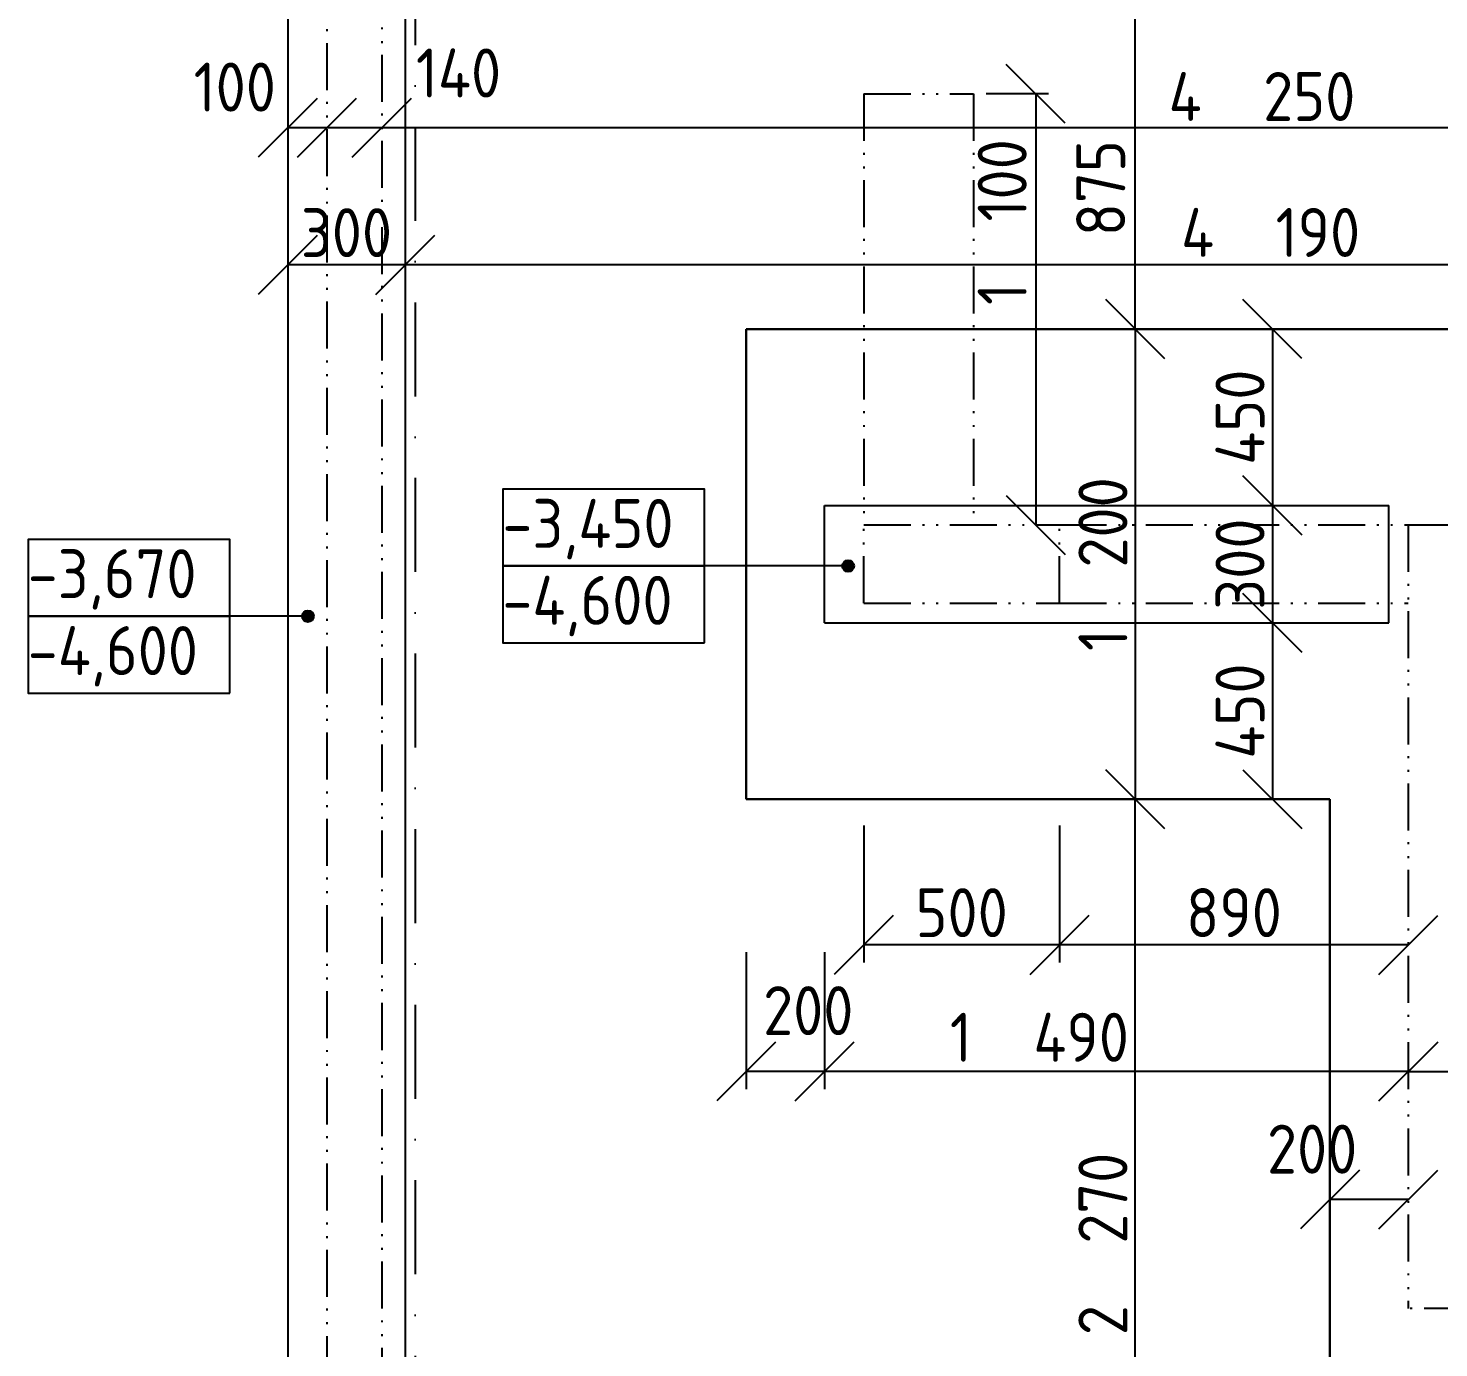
# Model space of a CAD drawing. Extents: x 4511820 to 5180432, y -1526536 to -944957.
# Drawn here: x 5035069 to 5038669, y -1471108 to -1467740 of the extents above; entities that cross this region are included whole.
import ezdxf

# ---------------------------------------------------------------- set-up
doc = ezdxf.new("R2010")
doc.units = 0
doc.header["$MEASUREMENT"] = 0
doc.linetypes.add('ACAD_ISO12W100', pattern=[22, 12, -3, 0.5, -3, 0.5, -3])
doc.linetypes.add('BODKOCIARKOVANA_3', pattern=[5.6, 3, -1.3, 0, -1.3])
doc.layers.get('0').update_dxf_attribs({"linetype": 'CONTINUOUS'})
doc.layers.get('Defpoints').update_dxf_attribs({"color": 61, "linetype": 'CONTINUOUS'})
for name, color, linetype in [('KÓTY', 4, 'CONTINUOUS'), ('MÚRY', 1, 'CONTINUOUS'), ('osi', 253, 'CONTINUOUS'), ('TENKÁ', 7, 'CONTINUOUS')]:
    doc.layers.add(name, color=color, linetype=linetype)
doc.styles.add('STYLE1', font='isocp.shx')
doc.dimstyles.new('STANDARD-50', dxfattribs={"dimtxt": 125, "dimasz": 150, "dimexe": 10, "dimexo": 200, "dimgap": 20, "dimtad": 1, "dimdsep": 46, "dimlunit": 6, "dimtxsty": 'STYLE1', "dimblk1": 'OBLIQUE', "dimblk2": 'OBLIQUE', "dimsah": 1, "dimcen": 2.5, "dimse1": 1, "dimse2": 1, "dimadec": 0, "dimazin": 0, "dimtfac": 1, "dimtmove": 1, "dimatfit": 3, "dimldrblk": 'OBLIQUE', "dimfxl": 1, "dimtolj": 1, "dimtzin": 0, "dimarcsym": 0})

# ---------------------------------------------------------------- blocks, each defined once
blk = doc.blocks.new('_OBLIQUE')
at = {"color": 0, "linetype": 'ByBlock'}
blk.add_line((-0.5, -0.5), (0.5, 0.5), dxfattribs=at)
blk = doc.blocks.new('*D43265')
at = {"layer": 'Defpoints', "color": 0}
for p in [(5038591, -1470403), (5040741, -1470403), (5040741, -1470403)]:
    blk.add_point(p, dxfattribs=at)
at = {"layer": 'KÓTY', "color": 0, "lineweight": -2}
blk.add_line((5038591, -1470403), (5040741, -1470403), dxfattribs=at)
at = {"layer": 'KÓTY', "color": 0, "linetype": 'ByBlock', "lineweight": -2, "xscale": 150, "yscale": 150, "zscale": 150, "rotation": 180}
blk.add_blockref('_OBLIQUE', (5038591, -1470403), dxfattribs=at)
at = {"layer": 'KÓTY', "color": 0, "linetype": 'ByBlock', "lineweight": -2, "xscale": 150, "yscale": 150, "zscale": 150}
blk.add_blockref('_OBLIQUE', (5040741, -1470403), dxfattribs=at)
at = {"layer": 'KÓTY', "color": 0, "insert": (5039666, -1470320.5), "char_height": 125, "attachment_point": 5, "style": 'STYLE1'}
blk.add_mtext('\\A1;2ﾠ150', dxfattribs=at)
blk = doc.blocks.new('*D43275')
at = {"layer": 'Defpoints', "color": 0}
for p in [(5038591, -1468958), (5039063.5, -1468958), (5038591, -1469008)]:
    blk.add_point(p, dxfattribs=at)
at = {"layer": 'KÓTY', "color": 0, "lineweight": -2}
blk.add_line((5039063.5, -1469008), (5039063.5, -1468958), dxfattribs=at)
at = {"layer": 'KÓTY', "color": 0, "linetype": 'ByBlock', "lineweight": -2, "xscale": 150, "yscale": 150, "zscale": 150}
for p, rotation in [((5039063.5, -1468958), 90), ((5039063.5, -1469008), 270)]:
    blk.add_blockref('_OBLIQUE', p, dxfattribs=dict(at, rotation=rotation))
at = {"layer": 'KÓTY', "color": 0, "insert": (5038961.5, -1468853), "char_height": 125, "attachment_point": 5, "rotation": 90, "style": 'STYLE1'}
blk.add_mtext('\\A1;50', dxfattribs=at)
blk = doc.blocks.new('*D43276')
at = {"layer": 'Defpoints', "color": 0}
for p in [(5036901, -1468508), (5036901, -1469708), (5037894, -1469708)]:
    blk.add_point(p, dxfattribs=at)
at = {"layer": 'KÓTY', "color": 0, "lineweight": -2}
blk.add_line((5037894, -1468508), (5037894, -1469708), dxfattribs=at)
at = {"layer": 'KÓTY', "color": 0, "linetype": 'ByBlock', "lineweight": -2, "xscale": 150, "yscale": 150, "zscale": 150}
for p, rotation in [((5037894, -1468508), 90), ((5037894, -1469708), 270)]:
    blk.add_blockref('_OBLIQUE', p, dxfattribs=dict(at, rotation=rotation))
at = {"layer": 'KÓTY', "color": 0, "insert": (5037811.5, -1469108), "char_height": 125, "attachment_point": 5, "rotation": 90, "style": 'STYLE1'}
blk.add_mtext('\\A1;1ﾠ200', dxfattribs=at)
blk = doc.blocks.new('*D43280')
at = {"layer": 'Defpoints', "color": 0}
for p in [(5036031, -1468344.5), (5036031, -1468508), (5040221, -1468508)]:
    blk.add_point(p, dxfattribs=at)
at = {"layer": 'KÓTY', "color": 0, "lineweight": -2}
blk.add_line((5040221, -1468344.5), (5036031, -1468344.5), dxfattribs=at)
at = {"layer": 'KÓTY', "color": 0, "linetype": 'ByBlock', "lineweight": -2, "xscale": 150, "yscale": 150, "zscale": 150, "rotation": 180}
blk.add_blockref('_OBLIQUE', (5036031, -1468344.5), dxfattribs=at)
at = {"layer": 'KÓTY', "color": 0, "linetype": 'ByBlock', "lineweight": -2, "xscale": 150, "yscale": 150, "zscale": 150}
blk.add_blockref('_OBLIQUE', (5040221, -1468344.5), dxfattribs=at)
at = {"layer": 'KÓTY', "color": 0, "insert": (5038239.5, -1468261.5), "char_height": 125, "attachment_point": 5, "style": 'STYLE1'}
blk.add_mtext('\\A1;4ﾠ190', dxfattribs=at)
blk = doc.blocks.new('*D43287')
at = {"layer": 'Defpoints', "color": 0}
for p in [(5036901, -1469708), (5038391, -1471208), (5036901, -1471512.5)]:
    blk.add_point(p, dxfattribs=at)
at = {"layer": 'KÓTY', "color": 0, "lineweight": -2}
blk.add_line((5038391, -1471512.5), (5036901, -1471512.5), dxfattribs=at)
at = {"layer": 'KÓTY', "color": 0, "linetype": 'ByBlock', "lineweight": -2, "xscale": 150, "yscale": 150, "zscale": 150, "rotation": 180}
blk.add_blockref('_OBLIQUE', (5036901, -1471512.5), dxfattribs=at)
at = {"layer": 'KÓTY', "color": 0, "linetype": 'ByBlock', "lineweight": -2, "xscale": 150, "yscale": 150, "zscale": 150}
blk.add_blockref('_OBLIQUE', (5038391, -1471512.5), dxfattribs=at)
at = {"layer": 'KÓTY', "color": 0, "insert": (5037646, -1471430), "char_height": 125, "attachment_point": 5, "style": 'STYLE1'}
blk.add_mtext('\\A1;1ﾠ490', dxfattribs=at)
blk = doc.blocks.new('*D43296')
at = {"layer": 'Defpoints', "color": 0}
for p in [(5035971, -1467994.5), (5035971, -1468508), (5040221, -1468508)]:
    blk.add_point(p, dxfattribs=at)
at = {"layer": 'KÓTY', "color": 0, "lineweight": -2}
blk.add_line((5040221, -1467994.5), (5035971, -1467994.5), dxfattribs=at)
at = {"layer": 'KÓTY', "color": 0, "linetype": 'ByBlock', "lineweight": -2, "xscale": 150, "yscale": 150, "zscale": 150, "rotation": 180}
blk.add_blockref('_OBLIQUE', (5035971, -1467994.5), dxfattribs=at)
at = {"layer": 'KÓTY', "color": 0, "linetype": 'ByBlock', "lineweight": -2, "xscale": 150, "yscale": 150, "zscale": 150}
blk.add_blockref('_OBLIQUE', (5040221, -1467994.5), dxfattribs=at)
at = {"layer": 'KÓTY', "color": 0, "insert": (5038217.5, -1467914.5), "char_height": 125, "attachment_point": 5, "style": 'STYLE1'}
blk.add_mtext('\\A1;4ﾠ250', dxfattribs=at)
blk = doc.blocks.new('*D43297')
at = {"layer": 'Defpoints', "color": 0}
for p in [(5037894, -1468508), (5037894, -1468958), (5038244, -1468958)]:
    blk.add_point(p, dxfattribs=at)
at = {"layer": 'KÓTY', "color": 0, "lineweight": -2}
blk.add_line((5038244, -1468508), (5038244, -1468958), dxfattribs=at)
at = {"layer": 'KÓTY', "color": 0, "linetype": 'ByBlock', "lineweight": -2, "xscale": 150, "yscale": 150, "zscale": 150}
for p, rotation in [((5038244, -1468508), 90), ((5038244, -1468958), 270)]:
    blk.add_blockref('_OBLIQUE', p, dxfattribs=dict(at, rotation=rotation))
at = {"layer": 'KÓTY', "color": 0, "insert": (5038161.5, -1468733), "char_height": 125, "attachment_point": 5, "rotation": 90, "style": 'STYLE1'}
blk.add_mtext('\\A1;450', dxfattribs=at)
blk = doc.blocks.new('*D43298')
at = {"layer": 'Defpoints', "color": 0}
for p in [(5038244, -1468958), (5038244, -1469258), (5038244, -1469258)]:
    blk.add_point(p, dxfattribs=at)
at = {"layer": 'KÓTY', "color": 0, "lineweight": -2}
blk.add_line((5038244, -1468958), (5038244, -1469258), dxfattribs=at)
at = {"layer": 'KÓTY', "color": 0, "linetype": 'ByBlock', "lineweight": -2, "xscale": 150, "yscale": 150, "zscale": 150}
for p, rotation in [((5038244, -1468958), 90), ((5038244, -1469258), 270)]:
    blk.add_blockref('_OBLIQUE', p, dxfattribs=dict(at, rotation=rotation))
at = {"layer": 'KÓTY', "color": 0, "insert": (5038161.5, -1469108), "char_height": 125, "attachment_point": 5, "rotation": 90, "style": 'STYLE1'}
blk.add_mtext('\\A1;300', dxfattribs=at)
blk = doc.blocks.new('*D43299')
at = {"layer": 'Defpoints', "color": 0}
for p in [(5038244, -1469258), (5038244, -1469708), (5038244, -1469708)]:
    blk.add_point(p, dxfattribs=at)
at = {"layer": 'KÓTY', "color": 0, "lineweight": -2}
blk.add_line((5038244, -1469258), (5038244, -1469708), dxfattribs=at)
at = {"layer": 'KÓTY', "color": 0, "linetype": 'ByBlock', "lineweight": -2, "xscale": 150, "yscale": 150, "zscale": 150}
for p, rotation in [((5038244, -1469258), 90), ((5038244, -1469708), 270)]:
    blk.add_blockref('_OBLIQUE', p, dxfattribs=dict(at, rotation=rotation))
at = {"layer": 'KÓTY', "color": 0, "insert": (5038161.5, -1469483), "char_height": 125, "attachment_point": 5, "rotation": 90, "style": 'STYLE1'}
blk.add_mtext('\\A1;450', dxfattribs=at)
blk = doc.blocks.new('*D43300')
at = {"layer": 'Defpoints', "color": 0}
for p in [(5037101, -1469258), (5038591, -1469258), (5037101, -1470403)]:
    blk.add_point(p, dxfattribs=at)
at = {"layer": 'KÓTY', "color": 0, "lineweight": -2}
blk.add_line((5038591, -1470403), (5037101, -1470403), dxfattribs=at)
at = {"layer": 'KÓTY', "color": 0, "linetype": 'ByBlock', "lineweight": -2, "xscale": 150, "yscale": 150, "zscale": 150, "rotation": 180}
blk.add_blockref('_OBLIQUE', (5037101, -1470403), dxfattribs=at)
at = {"layer": 'KÓTY', "color": 0, "linetype": 'ByBlock', "lineweight": -2, "xscale": 150, "yscale": 150, "zscale": 150}
blk.add_blockref('_OBLIQUE', (5038591, -1470403), dxfattribs=at)
at = {"layer": 'KÓTY', "color": 0, "insert": (5037649.5, -1470315.5), "char_height": 125, "attachment_point": 5, "style": 'STYLE1'}
blk.add_mtext('\\A1;1ﾠ490', dxfattribs=at)
blk = doc.blocks.new('*D43301')
at = {"layer": 'Defpoints', "color": 0}
for p in [(5036901, -1469258), (5037101, -1469258), (5036901, -1470403)]:
    blk.add_point(p, dxfattribs=at)
at = {"layer": 'KÓTY', "color": 0, "lineweight": -2}
blk.add_line((5037101, -1470403), (5036901, -1470403), dxfattribs=at)
at = {"layer": 'KÓTY', "color": 0, "linetype": 'ByBlock', "lineweight": -2, "xscale": 150, "yscale": 150, "zscale": 150, "rotation": 180}
blk.add_blockref('_OBLIQUE', (5036901, -1470403), dxfattribs=at)
at = {"layer": 'KÓTY', "color": 0, "linetype": 'ByBlock', "lineweight": -2, "xscale": 150, "yscale": 150, "zscale": 150}
blk.add_blockref('_OBLIQUE', (5037101, -1470403), dxfattribs=at)
at = {"layer": 'KÓTY', "color": 0, "insert": (5037059.5, -1470247.5), "char_height": 125, "attachment_point": 5, "style": 'STYLE1'}
blk.add_mtext('\\A1;200', dxfattribs=at)
blk = doc.blocks.new('*D43302')
at = {"layer": 'Defpoints', "color": 0}
for p in [(5037201, -1469208), (5037701, -1469208), (5037201, -1470080)]:
    blk.add_point(p, dxfattribs=at)
at = {"layer": 'KÓTY', "color": 0, "lineweight": -2}
blk.add_line((5037701, -1470080), (5037201, -1470080), dxfattribs=at)
at = {"layer": 'KÓTY', "color": 0, "linetype": 'ByBlock', "lineweight": -2, "xscale": 150, "yscale": 150, "zscale": 150, "rotation": 180}
blk.add_blockref('_OBLIQUE', (5037201, -1470080), dxfattribs=at)
at = {"layer": 'KÓTY', "color": 0, "linetype": 'ByBlock', "lineweight": -2, "xscale": 150, "yscale": 150, "zscale": 150}
blk.add_blockref('_OBLIQUE', (5037701, -1470080), dxfattribs=at)
at = {"layer": 'KÓTY', "color": 0, "insert": (5037451, -1469997.5), "char_height": 125, "attachment_point": 5, "style": 'STYLE1'}
blk.add_mtext('\\A1;500', dxfattribs=at)
blk = doc.blocks.new('*D43303')
at = {"layer": 'Defpoints', "color": 0}
for p in [(5037701, -1469208), (5038591, -1469208), (5037701, -1470080)]:
    blk.add_point(p, dxfattribs=at)
at = {"layer": 'KÓTY', "color": 0, "lineweight": -2}
blk.add_line((5038591, -1470080), (5037701, -1470080), dxfattribs=at)
at = {"layer": 'KÓTY', "color": 0, "linetype": 'ByBlock', "lineweight": -2, "xscale": 150, "yscale": 150, "zscale": 150, "rotation": 180}
blk.add_blockref('_OBLIQUE', (5037701, -1470080), dxfattribs=at)
at = {"layer": 'KÓTY', "color": 0, "linetype": 'ByBlock', "lineweight": -2, "xscale": 150, "yscale": 150, "zscale": 150}
blk.add_blockref('_OBLIQUE', (5038591, -1470080), dxfattribs=at)
at = {"layer": 'KÓTY', "color": 0, "insert": (5038146, -1469997.5), "char_height": 125, "attachment_point": 5, "style": 'STYLE1'}
blk.add_mtext('\\A1;890', dxfattribs=at)
blk = doc.blocks.new('*D43304')
at = {"layer": 'Defpoints', "color": 0}
for p in [(5038391, -1470729.5), (5038391, -1471008), (5038591, -1471008)]:
    blk.add_point(p, dxfattribs=at)
at = {"layer": 'KÓTY', "color": 0, "lineweight": -2}
blk.add_line((5038591, -1470729.5), (5038391, -1470729.5), dxfattribs=at)
at = {"layer": 'KÓTY', "color": 0, "linetype": 'ByBlock', "lineweight": -2, "xscale": 150, "yscale": 150, "zscale": 150, "rotation": 180}
blk.add_blockref('_OBLIQUE', (5038391, -1470729.5), dxfattribs=at)
at = {"layer": 'KÓTY', "color": 0, "linetype": 'ByBlock', "lineweight": -2, "xscale": 150, "yscale": 150, "zscale": 150}
blk.add_blockref('_OBLIQUE', (5038591, -1470729.5), dxfattribs=at)
at = {"layer": 'KÓTY', "color": 0, "insert": (5038345.5, -1470601), "char_height": 125, "attachment_point": 5, "style": 'STYLE1'}
blk.add_mtext('\\A1;200', dxfattribs=at)
blk = doc.blocks.new('*D43306')
at = {"layer": 'Defpoints', "color": 0}
for p in [(5037481, -1467908), (5037481, -1469008), (5037640, -1469008)]:
    blk.add_point(p, dxfattribs=at)
at = {"layer": 'KÓTY', "color": 0, "lineweight": -2}
blk.add_line((5037640, -1467908), (5037640, -1469008), dxfattribs=at)
at = {"layer": 'KÓTY', "color": 0, "linetype": 'ByBlock', "lineweight": -2, "xscale": 150, "yscale": 150, "zscale": 150}
for p, rotation in [((5037640, -1467908), 90), ((5037640, -1469008), 270)]:
    blk.add_blockref('_OBLIQUE', p, dxfattribs=dict(at, rotation=rotation))
at = {"layer": 'KÓTY', "color": 0, "insert": (5037554.5, -1468235), "char_height": 125, "attachment_point": 5, "rotation": 90, "style": 'STYLE1'}
blk.add_mtext('\\A1;1ﾠ100', dxfattribs=at)
blk = doc.blocks.new('*D43363')
at = {"layer": 'Defpoints', "color": 0}
for p in [(5036551, -1467633), (5037894, -1467633), (5036551, -1468508)]:
    blk.add_point(p, dxfattribs=at)
at = {"layer": 'KÓTY', "color": 0, "lineweight": -2}
blk.add_line((5037894, -1468508), (5037894, -1467633), dxfattribs=at)
at = {"layer": 'KÓTY', "color": 0, "linetype": 'ByBlock', "lineweight": -2, "xscale": 150, "yscale": 150, "zscale": 150}
for p, rotation in [((5037894, -1467633), 90), ((5037894, -1468508), 270)]:
    blk.add_blockref('_OBLIQUE', p, dxfattribs=dict(at, rotation=rotation))
at = {"layer": 'KÓTY', "color": 0, "insert": (5037806, -1468148.5), "char_height": 125, "attachment_point": 5, "rotation": 90, "style": 'STYLE1'}
blk.add_mtext('\\A1;875', dxfattribs=at)
blk = doc.blocks.new('*D43364')
at = {"layer": 'Defpoints', "color": 0}
for p in [(5035831, -1467994.5), (5035831, -1467994.5), (5035971, -1467994.5)]:
    blk.add_point(p, dxfattribs=at)
at = {"layer": 'KÓTY', "color": 0, "lineweight": -2}
blk.add_line((5035971, -1467994.5), (5035831, -1467994.5), dxfattribs=at)
at = {"layer": 'KÓTY', "color": 0, "linetype": 'ByBlock', "lineweight": -2, "xscale": 150, "yscale": 150, "zscale": 150, "rotation": 180}
blk.add_blockref('_OBLIQUE', (5035831, -1467994.5), dxfattribs=at)
at = {"layer": 'KÓTY', "color": 0, "linetype": 'ByBlock', "lineweight": -2, "xscale": 150, "yscale": 150, "zscale": 150}
blk.add_blockref('_OBLIQUE', (5035971, -1467994.5), dxfattribs=at)
at = {"layer": 'KÓTY', "color": 0, "insert": (5036167, -1467854.5), "char_height": 125, "attachment_point": 5, "style": 'STYLE1'}
blk.add_mtext('\\A1;140', dxfattribs=at)
blk = doc.blocks.new('*D43365')
at = {"layer": 'Defpoints', "color": 0}
for p in [(5035731, -1467994.5), (5035731, -1467994.5), (5035831, -1467994.5)]:
    blk.add_point(p, dxfattribs=at)
at = {"layer": 'KÓTY', "color": 0, "lineweight": -2}
blk.add_line((5035831, -1467994.5), (5035731, -1467994.5), dxfattribs=at)
at = {"layer": 'KÓTY', "color": 0, "linetype": 'ByBlock', "lineweight": -2, "xscale": 150, "yscale": 150, "zscale": 150, "rotation": 180}
blk.add_blockref('_OBLIQUE', (5035731, -1467994.5), dxfattribs=at)
at = {"layer": 'KÓTY', "color": 0, "linetype": 'ByBlock', "lineweight": -2, "xscale": 150, "yscale": 150, "zscale": 150}
blk.add_blockref('_OBLIQUE', (5035831, -1467994.5), dxfattribs=at)
at = {"layer": 'KÓTY', "color": 0, "insert": (5035596, -1467890.5), "char_height": 125, "attachment_point": 5, "style": 'STYLE1'}
blk.add_mtext('\\A1;100', dxfattribs=at)
blk = doc.blocks.new('*D43366')
at = {"layer": 'Defpoints', "color": 0}
for p in [(5035731, -1468344.5), (5035731, -1468344.5), (5036031, -1468344.5)]:
    blk.add_point(p, dxfattribs=at)
at = {"layer": 'KÓTY', "color": 0, "lineweight": -2}
blk.add_line((5036031, -1468344.5), (5035731, -1468344.5), dxfattribs=at)
at = {"layer": 'KÓTY', "color": 0, "linetype": 'ByBlock', "lineweight": -2, "xscale": 150, "yscale": 150, "zscale": 150, "rotation": 180}
blk.add_blockref('_OBLIQUE', (5035731, -1468344.5), dxfattribs=at)
at = {"layer": 'KÓTY', "color": 0, "linetype": 'ByBlock', "lineweight": -2, "xscale": 150, "yscale": 150, "zscale": 150}
blk.add_blockref('_OBLIQUE', (5036031, -1468344.5), dxfattribs=at)
at = {"layer": 'KÓTY', "color": 0, "insert": (5035881, -1468262), "char_height": 125, "attachment_point": 5, "style": 'STYLE1'}
blk.add_mtext('\\A1;300', dxfattribs=at)
blk = doc.blocks.new('*D43384')
at = {"layer": 'Defpoints', "color": 0}
for p in [(5036901, -1469708), (5037894, -1469708), (5037156, -1471978)]:
    blk.add_point(p, dxfattribs=at)
at = {"layer": 'KÓTY', "color": 0, "lineweight": -2}
blk.add_line((5037894, -1471978), (5037894, -1469708), dxfattribs=at)
at = {"layer": 'KÓTY', "color": 0, "linetype": 'ByBlock', "lineweight": -2, "xscale": 150, "yscale": 150, "zscale": 150}
for p, rotation in [((5037894, -1469708), 90), ((5037894, -1471978), 270)]:
    blk.add_blockref('_OBLIQUE', p, dxfattribs=dict(at, rotation=rotation))
at = {"layer": 'KÓTY', "color": 0, "insert": (5037811.5, -1470843), "char_height": 125, "attachment_point": 5, "rotation": 90, "style": 'STYLE1'}
blk.add_mtext('\\A1;2ﾠ270', dxfattribs=at)

msp = doc.modelspace()

# ---------------------------------------------------------------- hatches: boundary and pattern name
at = {"layer": 'KÓTY', "ltscale": 0.25}
for points in [[(5037146.407, -1469112.684, -1), (5037176.407, -1469112.684, -1)], [(5035782.632, -1469225.954, -1), (5035782.632, -1469255.954, -1)]]:
    msp.add_hatch(color=256, dxfattribs=at).paths.add_polyline_path(points)

# ---------------------------------------------------------------- linework, layer by layer
at = {"layer": 'KÓTY'}
for p, q in [((5037673, -1467908), (5037514, -1467908)), ((5037176.407, -1469112.684), (5036794.657, -1469112.684)), ((5035782.632, -1469240.954), (5035583.448, -1469240.954)), ((5037201, -1469775.097), (5037201, -1470125.097)), ((5037701, -1469775.097), (5037701, -1470125.097)), ((5036901, -1470098.097), (5036901, -1470448.097)), ((5037101, -1470098.097), (5037101, -1470448.097))]:
    msp.add_line(p, q, dxfattribs=at)
at = {"layer": 'KÓTY', "ltscale": 0.25}
for centre in [(5037161.407, -1469112.684), (5035782.632, -1469240.954)]:
    msp.add_circle(centre, 15, dxfattribs=at)
at = {"layer": 'MÚRY', "linetype": 'Continuous', "lineweight": 30}
for p, q in [((5036901, -1469708), (5036901, -1468508)), ((5036901, -1468508), (5040221, -1468508)), ((5036901, -1469708), (5038391, -1469708)), ((5038391, -1471208), (5038391, -1469708))]:
    msp.add_line(p, q, dxfattribs=at)
at = {"layer": 'osi', "linetype": 'BODKOCIARKOVANA_3', "ltscale": 80}
msp.add_line((5036056, -1463510.809), (5036056, -1502135.094), dxfattribs=at)
at = {"layer": 'TENKÁ', "color": 40, "linetype": 'ACAD_ISO12W100', "ltscale": 10}
for p, q in [((5035831, -1466458), (5035831, -1472828)), ((5035971, -1466708), (5035971, -1472828)), ((5037201, -1467908), (5037481, -1467908)), ((5037201, -1467908), (5037201, -1469008)), ((5037481, -1467908), (5037481, -1469008)), ((5037201, -1469008), (5037701, -1469008)), ((5037201, -1469208), (5037201, -1469008)), ((5037701, -1469208), (5037701, -1469008)), ((5037701, -1469008), (5038591, -1469008)), ((5038591, -1469008), (5040541, -1469008)), ((5038591, -1469008), (5038591, -1471008)), ((5037201, -1469208), (5037701, -1469208)), ((5037701, -1469208), (5038591, -1469208)), ((5039631, -1471008), (5038591, -1471008))]:
    msp.add_line(p, q, dxfattribs=at)
at = {"layer": 'TENKÁ'}
for p, q in [((5035731, -1466808), (5035731, -1472728)), ((5036031, -1466808), (5036031, -1472728)), ((5037101, -1469258), (5037101, -1468958)), ((5037101, -1468958), (5038541, -1468958)), ((5038541, -1469258), (5038541, -1468958)), ((5037101, -1469258), (5038541, -1469258))]:
    msp.add_line(p, q, dxfattribs=at)
at = {"layer": 'TENKÁ', "ltscale": 0.25}
for points in [[(5036794.657, -1469112.684), (5036794.657, -1468916.434), (5036280.025, -1468916.434), (5036280.025, -1469112.684)], [(5035583.448, -1469240.954), (5035583.448, -1469044.704), (5035068.816, -1469044.704), (5035068.816, -1469240.954)], [(5036794.657, -1469308.934), (5036794.657, -1469112.684), (5036280.025, -1469112.684), (5036280.025, -1469308.934)], [(5035583.448, -1469437.204), (5035583.448, -1469240.954), (5035068.816, -1469240.954), (5035068.816, -1469437.204)]]:
    msp.add_lwpolyline(points, close=True, dxfattribs=at)

# ---------------------------------------------------------------- texts
at = {"layer": 'TENKÁ', "ltscale": 0.25, "style": 'STYLE1'}
for s, p in [('-3,450', (5036278.914, -1469066.635)), ('-3,670', (5035067.705, -1469194.905)), ('-4,600', (5036278.914, -1469262.885)), ('-4,600', (5035067.705, -1469391.155))]:
    msp.add_text(s, height=125, dxfattribs=at).set_placement(p)

# ---------------------------------------------------------------- dimensions: what is measured, and where the dimension line sits
at = {"layer": 'KÓTY'}
for base, p1, p2, angle, picture, middle in [((5037894, -1467633), (5036551, -1468508), (5036551, -1467633), 90, '*D43363', (5037888.5, -1468148.5)), ((5037640, -1469008), (5037481, -1467908), (5037481, -1469008), 270, '*D43306', (5037637, -1468235)), ((5039063.5, -1468958), (5038591, -1469008), (5038591, -1468958), 270, '*D43275', (5039044, -1468853))]:
    dim = msp.add_linear_dim(base=base, p1=p1, p2=p2, angle=angle, dimstyle='STANDARD-50', override={"dimtxsty": 'STYLE1', "dimldrblk": 'OBLIQUE'}, dxfattribs=at)
    dim.commit()
    dim.dimension.update_dxf_attribs({"geometry": picture, "text_midpoint": middle, "dimtype": 160})
for base, p1, p2, picture, middle in [((5035831, -1467994.5), (5035971, -1467994.5), (5035831, -1467994.5), '*D43364', (5036167, -1467937)), ((5035731, -1467994.5), (5035831, -1467994.5), (5035731, -1467994.5), '*D43365', (5035596, -1467973)), ((5035971, -1467994.5), (5040221, -1468508), (5035971, -1468508), '*D43296', (5038217.5, -1467997)), ((5036031, -1468344.5), (5040221, -1468508), (5036031, -1468508), '*D43280', (5038239.5, -1468344)), ((5036901, -1470403), (5037101, -1469258), (5036901, -1469258), '*D43301', (5037059.5, -1470330)), ((5037101, -1470403), (5038591, -1469258), (5037101, -1469258), '*D43300', (5037649.5, -1470398)), ((5038391, -1470729.5), (5038591, -1471008), (5038391, -1471008), '*D43304', (5038345.5, -1470683.5))]:
    dim = msp.add_linear_dim(base=base, p1=p1, p2=p2, dimstyle='STANDARD-50', override={"dimtxsty": 'STYLE1', "dimldrblk": 'OBLIQUE'}, dxfattribs=at)
    dim.commit()
    dim.dimension.update_dxf_attribs({"geometry": picture, "text_midpoint": middle, "dimtype": 160})
for base, p1, p2, picture, middle in [((5035731, -1468344.5), (5036031, -1468344.5), (5035731, -1468344.5), '*D43366', (5035881, -1468262)), ((5037201, -1470080), (5037701, -1469208), (5037201, -1469208), '*D43302', (5037451, -1469997.5)), ((5037701, -1470080), (5038591, -1469208), (5037701, -1469208), '*D43303', (5038146, -1469997.5)), ((5036901, -1471512.5), (5038391, -1471208), (5036901, -1469708), '*D43287', (5037646, -1471429.957)), ((5040741, -1470403), (5038591, -1470403), (5040741, -1470403), '*D43265', (5039666, -1470320.457))]:
    dim = msp.add_linear_dim(base=base, p1=p1, p2=p2, dimstyle='STANDARD-50', override={"dimtxsty": 'STYLE1', "dimldrblk": 'OBLIQUE'}, dxfattribs=at)
    dim.commit()
    dim.dimension.update_dxf_attribs({"geometry": picture, "text_midpoint": middle})
for base, p1, p2, angle, picture, middle in [((5037894, -1469708), (5036901, -1468508), (5036901, -1469708), 270, '*D43276', (5037811.457, -1469108)), ((5038244, -1468958), (5037894, -1468508), (5037894, -1468958), 270, '*D43297', (5038161.5, -1468733)), ((5038244, -1469258), (5038244, -1468958), (5038244, -1469258), 270, '*D43298', (5038161.5, -1469108)), ((5038244, -1469708), (5038244, -1469258), (5038244, -1469708), 270, '*D43299', (5038161.5, -1469483)), ((5037894, -1469708), (5037156, -1471978), (5036901, -1469708), 90, '*D43384', (5037811.457, -1470843))]:
    dim = msp.add_linear_dim(base=base, p1=p1, p2=p2, angle=angle, dimstyle='STANDARD-50', override={"dimtxsty": 'STYLE1', "dimldrblk": 'OBLIQUE'}, dxfattribs=at)
    dim.commit()
    dim.dimension.update_dxf_attribs({"geometry": picture, "text_midpoint": middle})

doc.saveas('drawing.dxf')
